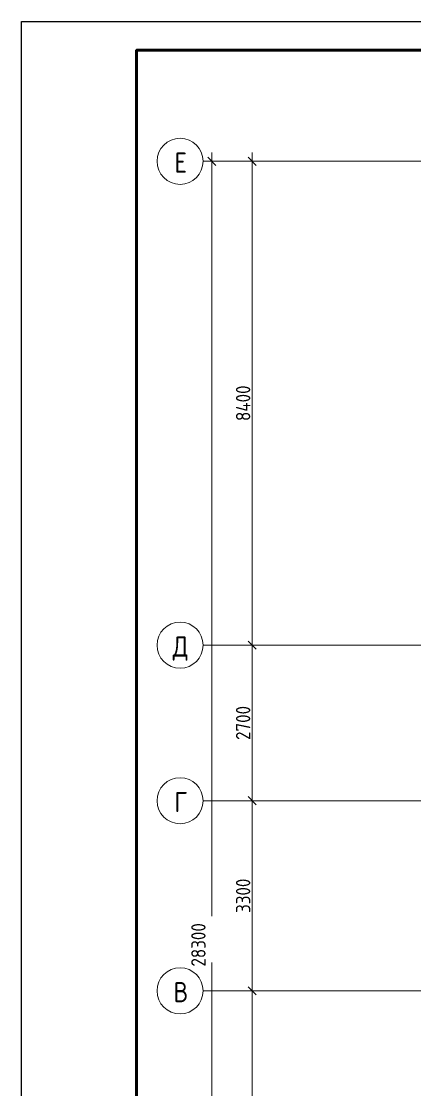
# Model space of a CAD drawing. Header units: millimetres. Extents: x 0 to 351840, y -132678 to 32417.
# Drawn here: x 291407 to 298238, y -37203 to -18659 of the extents above; entities that cross this region are included whole.
import ezdxf

# ---------------------------------------------------------------- set-up
doc = ezdxf.new("R2010")
doc.units = ezdxf.units.MM
doc.linetypes.add('BI_линия_сетки', pattern=[25, 20, -2.5, 0, -2.5])
for name, color, linetype, lineweight in [('KPSP-Рамка', 7, 'Continuous', 70), ('S-GRID-IDEN', 7, 'Continuous', 20), ('Оси', 7, 'Continuous', 9), ('Размеры', 7, 'Continuous', 9)]:
    doc.layers.add(name, color=color, linetype=linetype, lineweight=lineweight)
doc.styles.add('GOST Common', font='GOST Common.ttf', dxfattribs={"width": 0.9, "height": 350})
doc.styles.add('GOST Common_1', font='GOST Common.ttf', dxfattribs={"width": 0.9, "height": 250})
doc.dimstyles.new('BI_основной_2_5мм', dxfattribs={"dimscale": 304.8, "dimtxt": 251.428749, "dimasz": 0.463911, "dimexe": 0.492126, "dimexo": 0.492126, "dimgap": 0.098425, "dimtad": 1, "dimdec": 0, "dimdsep": 46, "dimtxsty": 'GOST Common_1', "dimblk1": 'OBLIQUE', "dimblk2": 'OBLIQUE', "dimsah": 1, "dimcen": 0.09, "dimdle": 0.492126, "dimazin": 0, "dimtfac": 1, "dimtdec": 4, "dimtix": 1, "dimtmove": 1, "dimatfit": 3, "dimfxl": 1, "dimtvp": 1, "dimtolj": 1, "dimtzin": 0, "dimlwd": 20, "dimlwe": 20, "dimarcsym": 2})
doc.dimstyles.new('BI_основной_2_5мм_1', dxfattribs={"dimscale": 304.8, "dimtxt": 251.428749, "dimasz": 0.463911, "dimexe": 0.492126, "dimexo": 0.492126, "dimgap": 0.098425, "dimtad": 1, "dimdec": 0, "dimdsep": 46, "dimtxsty": 'GOST Common_1', "dimblk1": 'OBLIQUE', "dimblk2": 'OBLIQUE', "dimsah": 1, "dimcen": 0.09, "dimdle": 0.492126, "dimazin": 0, "dimtfac": 1, "dimtdec": 4, "dimtix": 1, "dimtmove": 0, "dimatfit": 3, "dimfxl": 1, "dimtvp": 1, "dimtolj": 1, "dimtzin": 0, "dimlwd": 20, "dimlwe": 20, "dimarcsym": 2})

# ---------------------------------------------------------------- blocks, each defined once
blk = doc.blocks.new('*U84')
at = {"color": 7, "linetype": 'ByBlock', "lineweight": 25}
blk.add_lwpolyline([(594, 420), (594, 0), (0, 0), (0, 420)], close=True, dxfattribs=at)
at = {"color": 0, "linetype": 'ByBlock', "lineweight": 50}
blk.add_lwpolyline([(589, 415), (589, 5), (20, 5), (20, 415)], close=True, dxfattribs=at)
blk = doc.blocks.new('Ось сетки - _обозначение_ось_круг_Ø8мм-20564-01 Этаж__0_000___Отделочный_')
at = {"layer": 'S-GRID-IDEN', "color": 9}
for start, end in [(360, 180), (180, 360)]:
    blk.add_arc((0, 0), 4, start, end, dxfattribs=at)
blk = doc.blocks.new('_Oblique')
at = {"color": 0, "linetype": 'ByBlock', "lineweight": -2}
blk.add_line((-0.5, -0.5), (0.5, 0.5), dxfattribs=at)
blk = doc.blocks.new('*D978')
at = {"layer": 'Defpoints', "color": 0, "transparency": 16777216}
for p in [(-4619, 28300), (-4719, 0), (-4619, 0)]:
    blk.add_point(p, dxfattribs=at)
at = {"layer": 'Размеры', "color": 0, "lineweight": 20, "transparency": 16777216}
for p, q in [((-4719, 28450), (-4719, 15195)), ((-4769, 28300), (-4869, 28300)), ((-4719, -150), (-4719, 14393)), ((-4769, 0), (-4869, 0))]:
    blk.add_line(p, q, dxfattribs=at)
at = {"layer": 'Размеры', "color": 0, "lineweight": 20, "transparency": 16777216, "xscale": 141.4, "yscale": 141.4, "zscale": 141.4}
for p, rotation in [((-4719, 28300), 90), ((-4719, 0), 270)]:
    blk.add_blockref('_Oblique', p, dxfattribs=dict(at, rotation=rotation))
at = {"layer": 'Размеры', "color": 0, "lineweight": 20, "transparency": 16777216, "insert": (-5076, 14321), "char_height": 250, "width": 946.05, "attachment_point": 1, "rotation": 90, "line_spacing_factor": 1.022761, "style": 'GOST Common_1'}
blk.add_mtext('\\A1;28300', dxfattribs=at)
blk = doc.blocks.new('*D979')
at = {"layer": 'Defpoints', "color": 0, "transparency": 16777216}
for p in [(-3919, 28300), (-4019, 19900), (-3919, 19900)]:
    blk.add_point(p, dxfattribs=at)
at = {"layer": 'Размеры', "color": 0, "lineweight": 20, "transparency": 16777216}
for p, q in [((-4019, 28450), (-4019, 19750)), ((-4069, 28300), (-4169, 28300)), ((-4069, 19900), (-4169, 19900))]:
    blk.add_line(p, q, dxfattribs=at)
at = {"layer": 'Размеры', "color": 0, "lineweight": 20, "transparency": 16777216, "xscale": 141.4, "yscale": 141.4, "zscale": 141.4}
for p, rotation in [((-4019, 28300), 90), ((-4019, 19900), 270)]:
    blk.add_blockref('_Oblique', p, dxfattribs=dict(at, rotation=rotation))
at = {"layer": 'Размеры', "color": 0, "lineweight": 20, "transparency": 16777216, "insert": (-4174, 24100), "char_height": 250, "width": 782.41, "attachment_point": 5, "rotation": 90, "style": 'GOST Common_1'}
blk.add_mtext('\\A1;8400', dxfattribs=at)
blk = doc.blocks.new('*D980')
at = {"layer": 'Defpoints', "color": 0, "transparency": 16777216}
for p in [(-3919, 19900), (-4019, 17200), (-3919, 17200)]:
    blk.add_point(p, dxfattribs=at)
at = {"layer": 'Размеры', "color": 0, "lineweight": 20, "transparency": 16777216}
for p, q in [((-4019, 20050), (-4019, 17050)), ((-4069, 19900), (-4169, 19900)), ((-4069, 17200), (-4169, 17200))]:
    blk.add_line(p, q, dxfattribs=at)
at = {"layer": 'Размеры', "color": 0, "lineweight": 20, "transparency": 16777216, "xscale": 141.4, "yscale": 141.4, "zscale": 141.4}
for p, rotation in [((-4019, 19900), 90), ((-4019, 17200), 270)]:
    blk.add_blockref('_Oblique', p, dxfattribs=dict(at, rotation=rotation))
at = {"layer": 'Размеры', "color": 0, "lineweight": 20, "transparency": 16777216, "insert": (-4174, 18550), "char_height": 250, "width": 756.84, "attachment_point": 5, "rotation": 90, "style": 'GOST Common_1'}
blk.add_mtext('\\A1;2700', dxfattribs=at)
blk = doc.blocks.new('*D981')
at = {"layer": 'Defpoints', "color": 0, "transparency": 16777216}
for p in [(-3919, 17200), (-4019, 13900), (-3919, 13900)]:
    blk.add_point(p, dxfattribs=at)
at = {"layer": 'Размеры', "color": 0, "lineweight": 20, "transparency": 16777216}
for p, q in [((-4019, 17350), (-4019, 13750)), ((-4069, 17200), (-4169, 17200)), ((-4069, 13900), (-4169, 13900))]:
    blk.add_line(p, q, dxfattribs=at)
at = {"layer": 'Размеры', "color": 0, "lineweight": 20, "transparency": 16777216, "xscale": 141.4, "yscale": 141.4, "zscale": 141.4}
for p, rotation in [((-4019, 17200), 90), ((-4019, 13900), 270)]:
    blk.add_blockref('_Oblique', p, dxfattribs=dict(at, rotation=rotation))
at = {"layer": 'Размеры', "color": 0, "lineweight": 20, "transparency": 16777216, "insert": (-4174, 15550), "char_height": 250, "width": 756.84, "attachment_point": 5, "rotation": 90, "style": 'GOST Common_1'}
blk.add_mtext('\\A1;3300', dxfattribs=at)
blk = doc.blocks.new('*D982')
at = {"layer": 'Defpoints', "color": 0, "transparency": 16777216}
for p in [(-3919, 13900), (-4019, 9650), (-3919, 9650)]:
    blk.add_point(p, dxfattribs=at)
at = {"layer": 'Размеры', "color": 0, "lineweight": 20, "transparency": 16777216}
for p, q in [((-4019, 14050), (-4019, 9500)), ((-4069, 13900), (-4169, 13900)), ((-4069, 9650), (-4169, 9650))]:
    blk.add_line(p, q, dxfattribs=at)
at = {"layer": 'Размеры', "color": 0, "lineweight": 20, "transparency": 16777216, "xscale": 141.4, "yscale": 141.4, "zscale": 141.4}
for p, rotation in [((-4019, 13900), 90), ((-4019, 9650), 270)]:
    blk.add_blockref('_Oblique', p, dxfattribs=dict(at, rotation=rotation))
at = {"layer": 'Размеры', "color": 0, "lineweight": 20, "transparency": 16777216, "insert": (-4174, 11775), "char_height": 250, "width": 782.41, "attachment_point": 5, "rotation": 90, "style": 'GOST Common_1'}
blk.add_mtext('\\A1;4250', dxfattribs=at)
blk = doc.blocks.new('A$C13a22a9d')
at = {"layer": 'Оси', "color": 9, "linetype": 'BI_линия_сетки'}
for p, q in [((-4869.1, 28300), (49050, 28300)), ((-4869.1, 19900), (49050, 19900)), ((-4869.1, 17200), (49050, 17200)), ((-4869.1, 13900), (49050, 13900))]:
    blk.add_line(p, q, dxfattribs=at)
at = {"layer": 'S-GRID-IDEN', "color": 9, "xscale": 99.99999999999993, "yscale": 99.99999999999993, "zscale": 99.99999999999993, "rotation": 269.9999999999994}
for p in [(-5269.7, 28300), (-5269.7, 19900), (-5269.7, 17200), (-5269.7, 13900)]:
    blk.add_blockref('Ось сетки - _обозначение_ось_круг_Ø8мм-20564-01 Этаж__0_000___Отделочный_', p, dxfattribs=at)
at = {"layer": 'S-GRID-IDEN', "color": 9, "lineweight": 9, "char_height": 350, "attachment_point": 1, "style": 'GOST Common'}
for s, insert, width in [('\\fGOST Common|b0|i0|c204|p34|;\\W.9;Е', (-5368.1, 28452.6), 274.177), ('\\fGOST Common|b0|i0|c204|p34|;\\W.9;Д', (-5397.8, 20052.6), 346.329), ('\\fGOST Common|b0|i0|c204|p34|;\\W.9;Г', (-5368.1, 17352.6), 274.177), ('\\fGOST Common|b0|i0|c204|p34|;\\W.9;В', (-5383, 14052.6), 310.253)]:
    blk.add_mtext(s, dxfattribs=dict(at, insert=insert, width=width))
at = {"layer": 'Размеры', "color": 9, "lineweight": 20}
dim = blk.add_linear_dim(base=(-4719.1, 0), p1=(-4619.1, 28300), p2=(-4619.1, 0), angle=90, dimstyle='BI_основной_2_5мм', override={"dimpost": '<>', "dimfxl": 28300}, dxfattribs=at)
dim.commit()
dim.dimension.update_dxf_attribs({"geometry": '*D978', "text_midpoint": (-4909.1, 14793.8), "dimtype": 160, "text_rotation": 90})
for base, p1, p2, override, picture, middle in [((-4019.1, 19900), (-3919.1, 28300), (-3919.1, 19900), {"dimpost": '<>', "dimfxl": 8400}, '*D979', (-4174.1, 24100)), ((-4019.1, 17200), (-3919.1, 19900), (-3919.1, 17200), {"dimpost": '<>', "dimfxl": 2700}, '*D980', (-4174.1, 18550)), ((-4019.1, 13900), (-3919.1, 17200), (-3919.1, 13900), {"dimpost": '<>', "dimfxl": 3300}, '*D981', (-4174.1, 15550)), ((-4019.1, 9650), (-3919.1, 13900), (-3919.1, 9650), {"dimpost": '<>', "dimfxl": 4250}, '*D982', (-4174.1, 11775))]:
    dim = blk.add_linear_dim(base=base, p1=p1, p2=p2, angle=90, dimstyle='BI_основной_2_5мм_1', override=override, dxfattribs=at)
    dim.commit()
    dim.dimension.update_dxf_attribs({"geometry": picture, "text_midpoint": middle})

msp = doc.modelspace()

# ---------------------------------------------------------------- block references
msp.add_blockref('A$C13a22a9d', (299433, -49388))
at = {"layer": 'KPSP-Рамка', "xscale": 100, "yscale": 100, "zscale": 100}
msp.add_blockref('*U84', (291407, -60659), dxfattribs=at)

doc.saveas('drawing.dxf')
